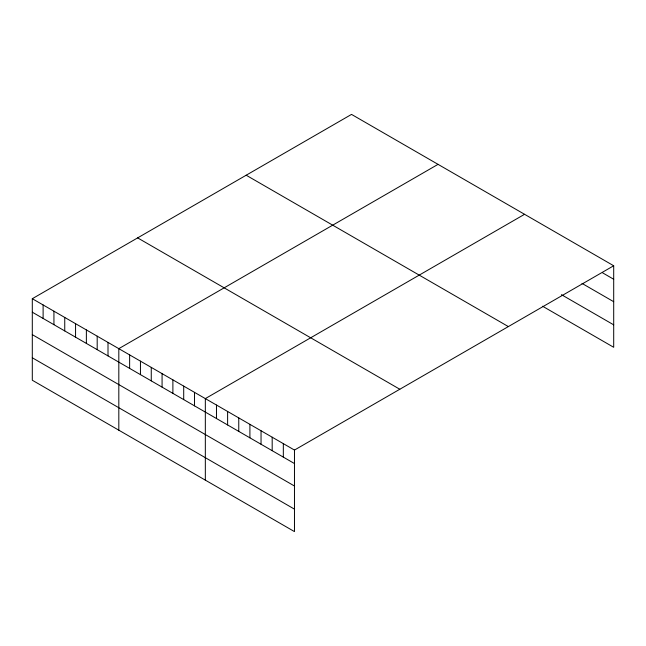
<?xml version="1.0" encoding="UTF-8"?>
<svg xmlns="http://www.w3.org/2000/svg" width="646" height="646" viewBox="0 0 646 646"><rect width="100%" height="100%" fill="white"/><g stroke="black" fill="none" stroke-linecap="round" stroke-linejoin="round"><path stroke-width="0.97" d="M613.7 265.764L294.471 450.068L294.471 531.601L32.3 380.236L32.3 298.71L351.529 114.399L613.7 265.764L613.7 347.29L542.559 306.22M438.045 164.35L118.816 348.654L118.816 430.188M524.56 214.302L205.331 398.606L205.331 480.131M602.557 272.814L613.7 279.25M581.989 283.392L613.7 301.706M561.414 294.657L613.7 324.841M246.183 175.219L508.354 326.585M137.646 237.89L399.817 389.247M32.3 298.71L294.471 450.068M32.3 312.196L294.471 463.553M32.3 334.644L294.471 486.01M32.3 357.779L294.471 509.145M283.328 443.64L283.328 457.126M272.184 437.205L272.184 450.69M261.041 430.769L261.041 444.254M249.905 424.341L249.905 437.827M238.762 417.905L238.762 431.391M227.618 411.47L227.618 424.955M216.475 405.042L216.475 418.527M194.519 392.364L194.519 405.85M183.706 386.122L183.706 399.608M172.886 379.872L172.886 393.366M162.073 373.63L162.073 387.115M151.261 367.388L151.261 380.874M140.448 361.146L140.448 374.632M129.628 354.896L129.628 368.39M108.003 342.412L108.003 355.898M97.191 336.17L97.191 349.656M86.37 329.928L86.37 343.414M75.558 323.678L75.558 337.172M64.745 317.436L64.745 330.922M53.933 311.194L53.933 324.68M43.112 304.952L43.112 318.438"/></g></svg>
